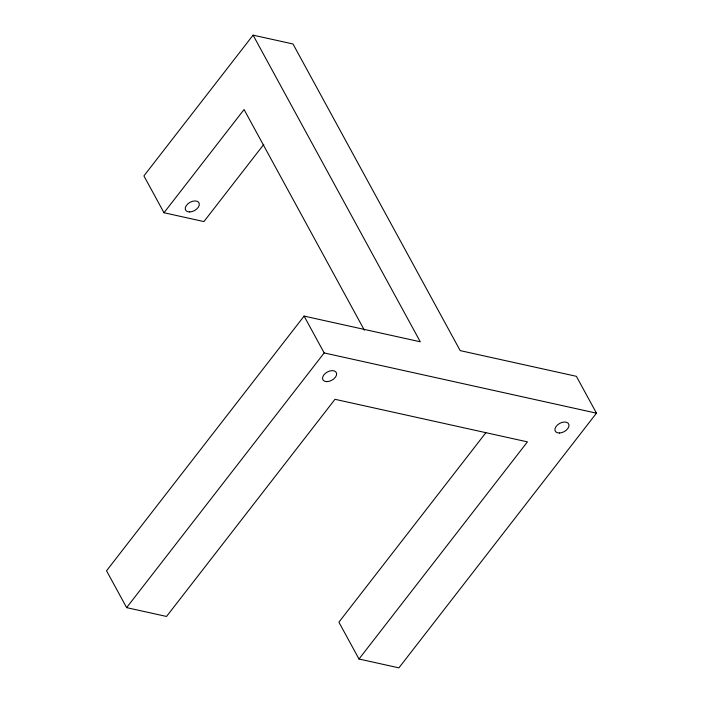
<?xml version="1.0" encoding="UTF-8"?>
<svg xmlns="http://www.w3.org/2000/svg" width="703" height="703" viewBox="0 0 703 703"><rect width="100%" height="100%" fill="white"/><g stroke="black" fill="none" stroke-linecap="round" stroke-linejoin="round"><path stroke-width="1.05" d="M485.87 432.705L338.899 622.173L358.996 659.019L398.909 667.85L596.469 413.162L576.372 376.316L460.193 350.621L293.002 43.981L253.089 35.15L143.913 175.899L164.001 212.745L203.923 221.577L263.801 144.379M164.001 212.745L244.064 109.536L364.365 330.182M253.089 35.15L420.271 341.79L304.091 316.095L106.531 570.783L126.628 607.629L166.541 616.461L334.988 399.304L527.435 441.871L358.996 659.019M126.628 607.629L324.18 352.941L596.469 413.162M304.091 316.095L324.18 352.941M189.74 211.946A7.619 4.701 -28.6 0 0 199.257 203.536A7.619 4.701 -28.6 0 0 187.85 203.835A7.619 4.701 -28.6 0 0 189.74 211.946M326.825 381.632A7.619 4.701 -28.6 0 0 336.588 373.381A7.619 4.701 -28.6 0 0 325.331 373.363A7.619 4.701 -28.6 0 0 326.825 381.632M559.412 433.022A7.619 4.701 -28.6 0 0 568.92 424.612A7.619 4.701 -28.6 0 0 557.523 424.911A7.619 4.701 -28.6 0 0 559.412 433.022"/></g></svg>
